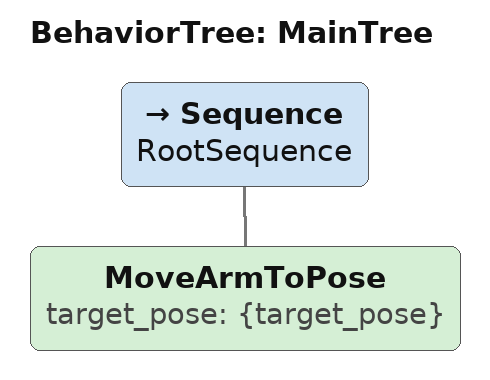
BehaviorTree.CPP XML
<root BTCPP_format="4" main_tree_to_execute="MainTree">
  <BehaviorTree ID="MainTree">
    <Sequence name="RootSequence">
      <MoveArmToPose target_pose="{target_pose}"/>
    </Sequence>
  </BehaviorTree>

</root>
